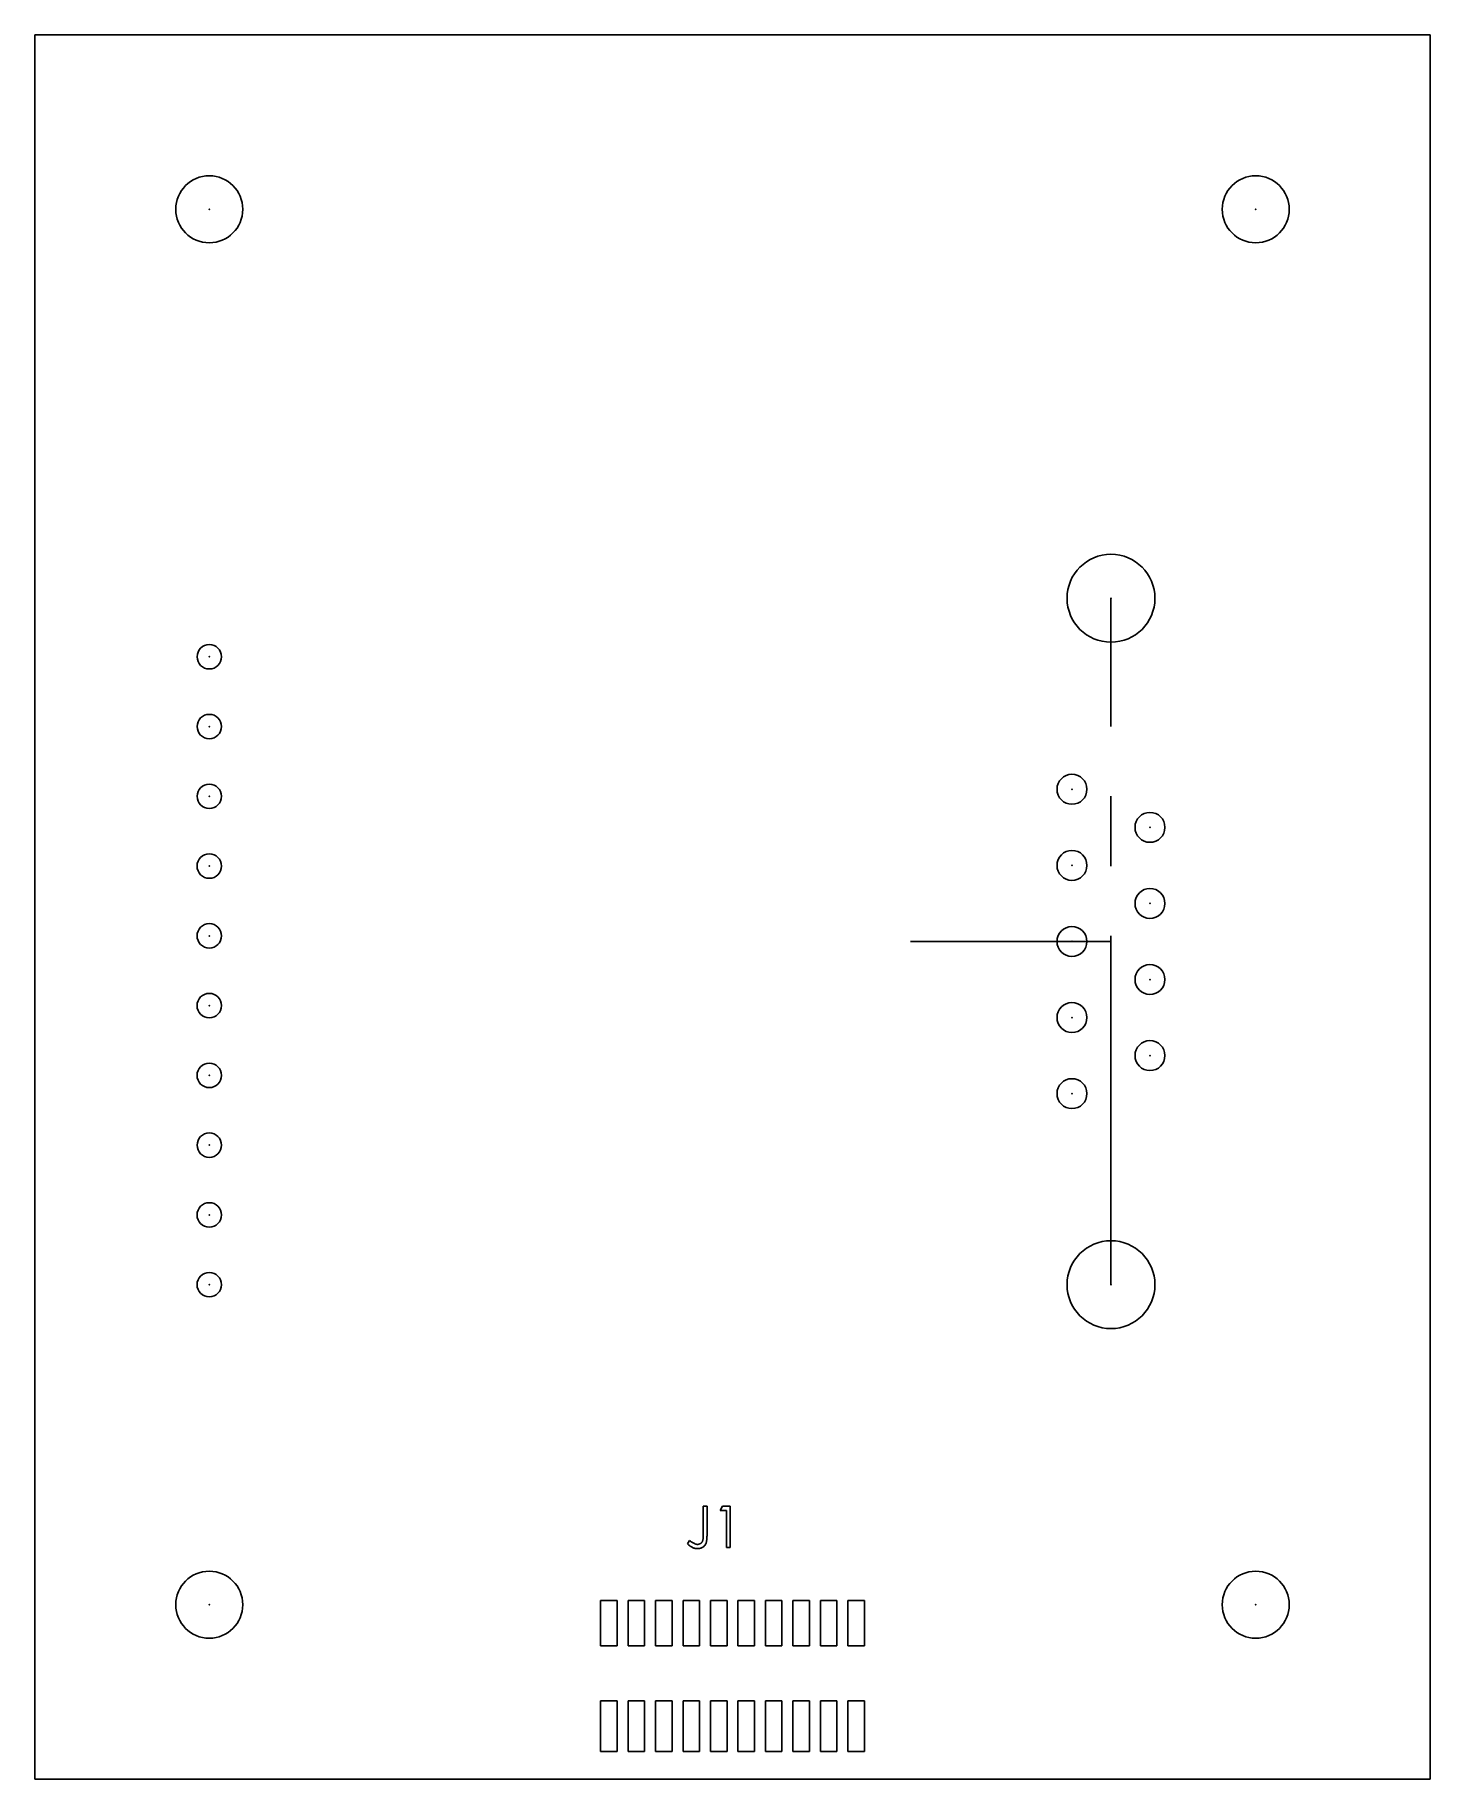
# Model space of a CAD drawing. Header units: millimetres. Extents: x 0 to 50.8, y 0 to 63.5.
import ezdxf

# ---------------------------------------------------------------- set-up
doc = ezdxf.new("R2010")
doc.units = ezdxf.units.MM
doc.header["$PDSIZE"] = -1
doc.linetypes.add('CENTERX2', pattern=[20.32, 12.7, -2.54, 2.54, -2.54])

msp = doc.modelspace()

# ---------------------------------------------------------------- linework, layer by layer
at = {"color": 7, "linetype": 'Continuous', "lineweight": 25}
for p, q in [((50.8, 63.5), (0, 63.5)), ((0, 63.5), (0, 0)), ((50.8, 0), (50.8, 63.5)), ((24.337, 9.931), (24.472, 9.931)), ((24.337, 8.933), (24.337, 9.931)), ((24.472, 9.931), (24.472, 8.918)), ((24.953, 9.777), (25.041, 9.931)), ((25.184, 9.777), (24.953, 9.777)), ((25.041, 9.931), (25.318, 9.931)), ((25.184, 8.431), (25.184, 9.777)), ((25.318, 9.931), (25.318, 8.431)), ((23.76, 8.565), (23.84, 8.681)), ((25.318, 8.431), (25.184, 8.431)), ((20.6, 6.5), (20.6, 4.85)), ((21.2, 6.5), (20.6, 6.5)), ((21.2, 4.85), (21.2, 6.5)), ((22.2, 6.5), (21.6, 6.5)), ((21.6, 6.5), (21.6, 4.85)), ((22.2, 4.85), (22.2, 6.5)), ((23.2, 6.5), (22.6, 6.5)), ((22.6, 6.5), (22.6, 4.85)), ((23.2, 4.85), (23.2, 6.5)), ((24.2, 6.5), (23.6, 6.5)), ((23.6, 6.5), (23.6, 4.85)), ((24.2, 4.85), (24.2, 6.5)), ((25.2, 6.5), (24.6, 6.5)), ((24.6, 6.5), (24.6, 4.85)), ((25.2, 4.85), (25.2, 6.5)), ((26.2, 6.5), (25.6, 6.5)), ((25.6, 6.5), (25.6, 4.85)), ((26.2, 4.85), (26.2, 6.5)), ((27.2, 6.5), (26.6, 6.5)), ((26.6, 6.5), (26.6, 4.85)), ((27.2, 4.85), (27.2, 6.5)), ((28.2, 6.5), (27.6, 6.5)), ((27.6, 6.5), (27.6, 4.85)), ((28.2, 4.85), (28.2, 6.5)), ((29.2, 6.5), (28.6, 6.5)), ((28.6, 6.5), (28.6, 4.85)), ((29.2, 4.85), (29.2, 6.5)), ((30.2, 6.5), (29.6, 6.5)), ((29.6, 6.5), (29.6, 4.85)), ((30.2, 4.85), (30.2, 6.5)), ((20.6, 4.85), (21.2, 4.85)), ((21.6, 4.85), (22.2, 4.85)), ((22.6, 4.85), (23.2, 4.85)), ((23.6, 4.85), (24.2, 4.85)), ((24.6, 4.85), (25.2, 4.85)), ((25.6, 4.85), (26.2, 4.85)), ((26.6, 4.85), (27.2, 4.85)), ((27.6, 4.85), (28.2, 4.85)), ((28.6, 4.85), (29.2, 4.85)), ((29.6, 4.85), (30.2, 4.85)), ((21.2, 2.85), (20.6, 2.85)), ((20.6, 2.85), (20.6, 1)), ((21.2, 1), (21.2, 2.85)), ((22.2, 2.85), (21.6, 2.85)), ((21.6, 2.85), (21.6, 1)), ((22.2, 1), (22.2, 2.85)), ((23.2, 2.85), (22.6, 2.85)), ((22.6, 2.85), (22.6, 1)), ((23.2, 1), (23.2, 2.85)), ((24.2, 2.85), (23.6, 2.85)), ((23.6, 2.85), (23.6, 1)), ((24.2, 1), (24.2, 2.85)), ((25.2, 2.85), (24.6, 2.85)), ((24.6, 2.85), (24.6, 1)), ((25.2, 1), (25.2, 2.85)), ((26.2, 2.85), (25.6, 2.85)), ((25.6, 2.85), (25.6, 1)), ((26.2, 1), (26.2, 2.85)), ((27.2, 2.85), (26.6, 2.85)), ((26.6, 2.85), (26.6, 1)), ((27.2, 1), (27.2, 2.85)), ((28.2, 2.85), (27.6, 2.85)), ((27.6, 2.85), (27.6, 1)), ((28.2, 1), (28.2, 2.85)), ((29.2, 2.85), (28.6, 2.85)), ((28.6, 2.85), (28.6, 1)), ((29.2, 1), (29.2, 2.85)), ((30.2, 2.85), (29.6, 2.85)), ((29.6, 2.85), (29.6, 1)), ((30.2, 1), (30.2, 2.85)), ((20.6, 1), (21.2, 1)), ((21.6, 1), (22.2, 1)), ((22.6, 1), (23.2, 1)), ((23.6, 1), (24.2, 1)), ((24.6, 1), (25.2, 1)), ((25.6, 1), (26.2, 1)), ((26.6, 1), (27.2, 1)), ((27.6, 1), (28.2, 1)), ((28.6, 1), (29.2, 1)), ((29.6, 1), (30.2, 1)), ((0, 0), (50.8, 0))]:
    msp.add_line(p, q, dxfattribs=at)
at = {"color": 7, "linetype": 'CENTERX2'}
for p, q in [((39.18, 18), (39.18, 42.99)), ((39.18, 30.495), (31.878, 30.495))]:
    msp.add_line(p, q, dxfattribs=at)
at = {"color": 7, "linetype": 'Continuous', "lineweight": 25}
for centre, radius in [((6.35, 57.15), 1.219), ((44.45, 57.15), 1.219), ((39.18, 42.99), 1.6), ((6.35, 40.86), 0.444), ((6.35, 38.32), 0.444), ((6.35, 35.78), 0.444), ((37.76, 36.035), 0.545), ((40.6, 34.65), 0.545), ((6.35, 33.24), 0.445), ((37.76, 33.265), 0.545), ((40.6, 31.88), 0.545), ((6.35, 30.7), 0.445), ((37.76, 30.495), 0.545), ((40.6, 29.11), 0.545), ((6.35, 28.16), 0.445), ((37.76, 27.725), 0.545), ((40.6, 26.34), 0.545), ((6.35, 25.62), 0.445), ((37.76, 24.955), 0.545), ((6.35, 23.08), 0.444), ((6.35, 20.54), 0.445), ((39.18, 18), 1.6), ((6.35, 18), 0.445), ((6.35, 6.35), 1.219), ((44.45, 6.35), 1.219)]:
    msp.add_circle(centre, radius, dxfattribs=at)
for points, knots in [([(24.472, 8.918), (24.472, 8.899), (24.472, 8.863), (24.47, 8.811), (24.468, 8.764), (24.464, 8.721), (24.459, 8.683), (24.453, 8.648), (24.446, 8.619), (24.435, 8.586), (24.418, 8.549), (24.391, 8.51), (24.359, 8.475), (24.321, 8.445), (24.277, 8.421), (24.229, 8.404), (24.177, 8.394), (24.141, 8.393), (24.122, 8.392)], [0, 0, 0, 0, 0.077361, 0.148542, 0.214008, 0.272995, 0.326409, 0.37388, 0.41602, 0.452126, 0.518002, 0.582367, 0.647044, 0.71333, 0.780912, 0.850395, 0.922923, 1, 1, 1, 1]), ([(24.13, 8.546), (24.14, 8.546), (24.161, 8.547), (24.19, 8.555), (24.219, 8.567), (24.245, 8.584), (24.269, 8.604), (24.289, 8.629), (24.306, 8.656), (24.316, 8.682), (24.322, 8.705), (24.326, 8.727), (24.33, 8.752), (24.333, 8.781), (24.334, 8.814), (24.336, 8.85), (24.337, 8.89), (24.337, 8.918), (24.337, 8.933)], [0, 0, 0, 0, 0.062326, 0.123196, 0.184036, 0.246964, 0.310699, 0.373268, 0.436588, 0.502125, 0.539005, 0.583255, 0.634447, 0.692676, 0.75857, 0.831659, 0.911917, 1, 1, 1, 1]), ([(24.122, 8.392), (24.108, 8.393), (24.078, 8.394), (24.035, 8.401), (23.991, 8.413), (23.948, 8.43), (23.903, 8.453), (23.857, 8.484), (23.809, 8.521), (23.777, 8.55), (23.76, 8.565)], [0, 0, 0, 0, 0.106071, 0.213422, 0.321685, 0.433858, 0.554081, 0.687587, 0.836466, 1, 1, 1, 1]), ([(23.84, 8.681), (23.858, 8.668), (23.893, 8.644), (23.943, 8.613), (23.988, 8.587), (24.018, 8.574), (24.032, 8.568)], [0, 0, 0, 0, 0.299184, 0.564899, 0.798548, 1, 1, 1, 1]), ([(24.032, 8.568), (24.04, 8.564), (24.056, 8.558), (24.081, 8.551), (24.105, 8.547), (24.122, 8.546), (24.13, 8.546)], [0, 0, 0, 0, 0.262952, 0.515707, 0.762109, 1, 1, 1, 1])]:
    msp.add_open_spline(points, degree=3, knots=knots, dxfattribs=at)
at = {"color": 7, "linetype": 'Continuous'}
for p in [(6.35, 57.15), (44.45, 57.15), (39.18, 42.99), (6.35, 40.86), (6.35, 38.32), (6.35, 35.78), (37.76, 36.035), (40.6, 34.65), (6.35, 33.24), (37.76, 33.265), (40.6, 31.88), (6.35, 30.7), (37.76, 30.495), (40.6, 29.11), (6.35, 28.16), (37.76, 27.725), (40.6, 26.34), (6.35, 25.62), (37.76, 24.955), (6.35, 23.08), (6.35, 20.54), (6.35, 18), (39.18, 18), (6.35, 6.35), (44.45, 6.35)]:
    msp.add_point(p, dxfattribs=at)

doc.saveas('drawing.dxf')
